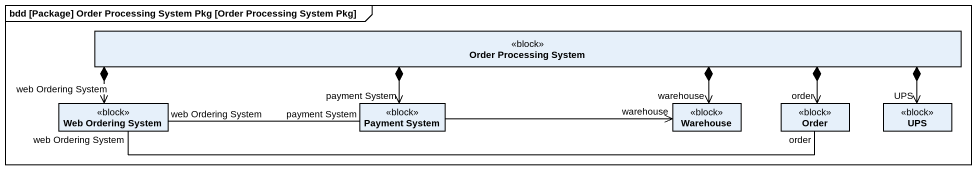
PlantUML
@startuml
mainframe bdd [Package] Order Processing System Pkg [Order Processing System Pkg]
hide circle
hide empty members
class "Order Processing System" as Order_Processing_System <<block>>
class "Web Ordering System" as Web_Ordering_System <<block>>
class "Payment System" as Payment_System <<block>>
class Warehouse <<block>>
class Order <<block>>
class UPS <<block>>
Order_Processing_System *-left-> "web Ordering System" Web_Ordering_System
Order_Processing_System *-left-> "payment System" Payment_System
Order_Processing_System *-right-> "warehouse" Warehouse
Order_Processing_System *-right-> "order" Order
Order_Processing_System *-right-> "UPS" UPS
Web_Ordering_System "web Ordering System" -right- "payment System" Payment_System
Payment_System -right-> "warehouse" Warehouse
Order "order" -left- "web Ordering System" Web_Ordering_System
@enduml
